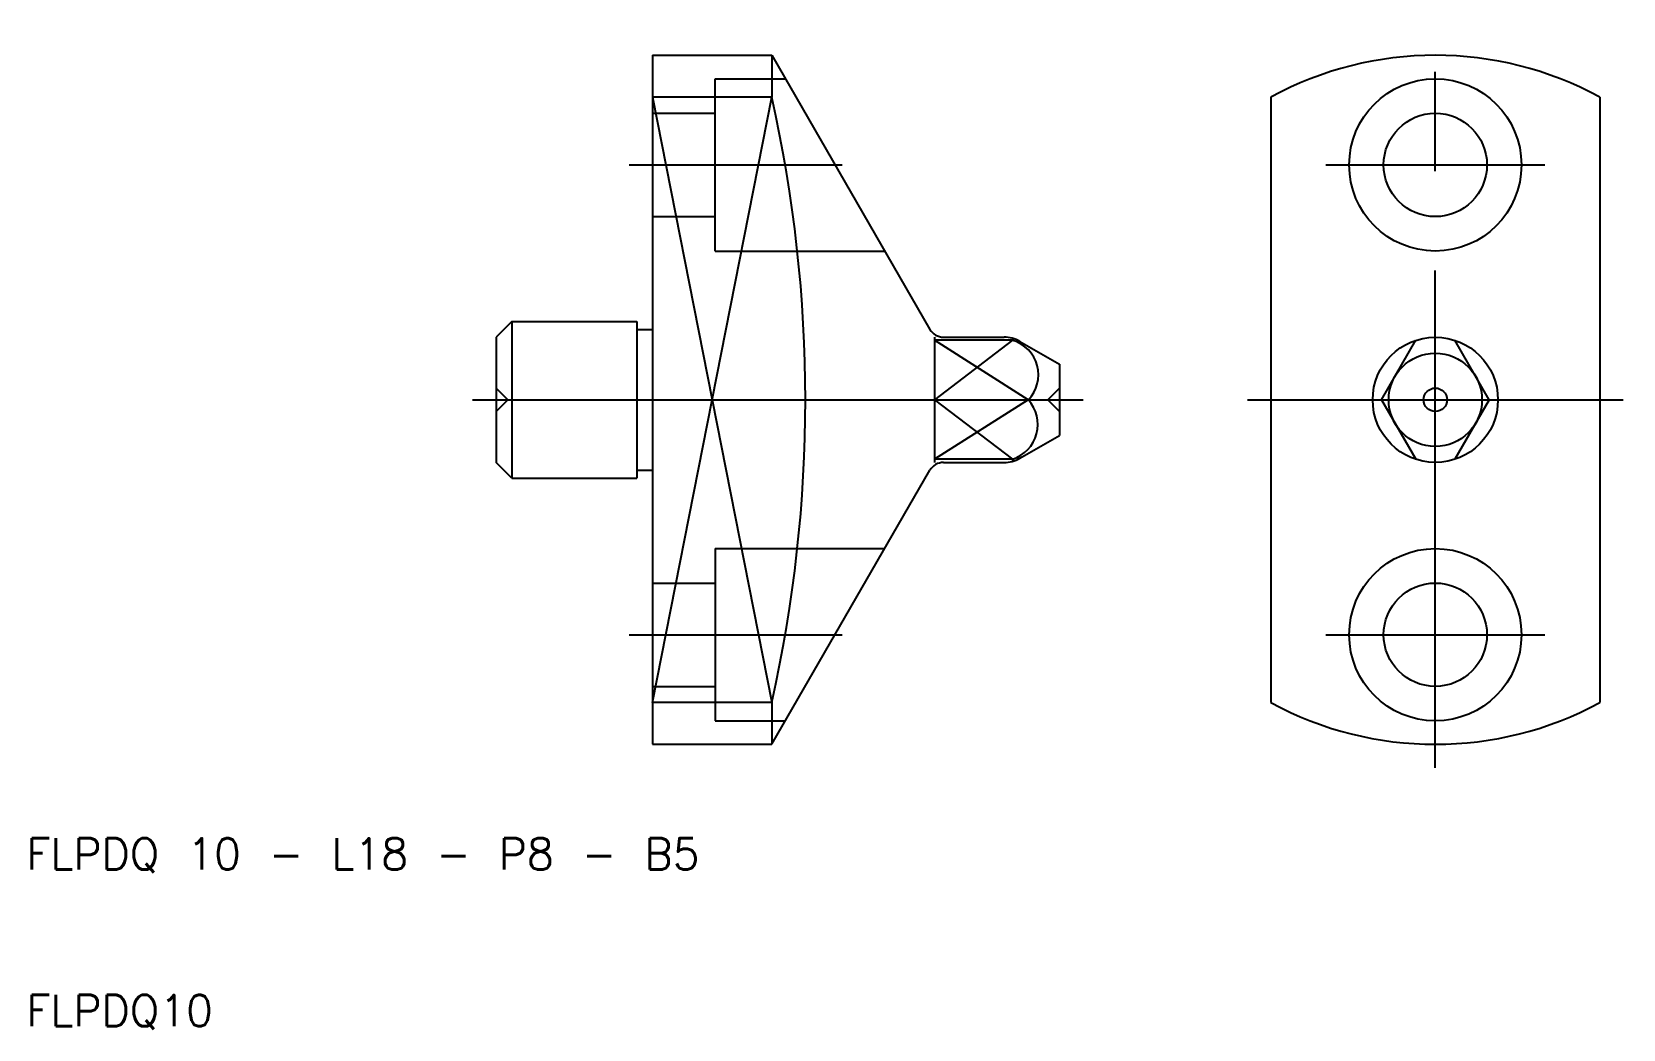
# Model space of a CAD drawing. Extents: x 10 to 112, y 10 to 74.
import ezdxf

# ---------------------------------------------------------------- set-up
doc = ezdxf.new("R2010")
doc.units = 0
doc.linetypes.add('CENTER', pattern=[50.8, 31.75, -6.35, 6.35, -6.35])
doc.linetypes.add('DASHED', pattern=[19.05, 12.7, -6.35])
doc.layers.get('0').update_dxf_attribs({"linetype": 'CONTINUOUS'})
doc.layers.add('5', color=7, linetype='CONTINUOUS')
doc.layers.add('CENTER', color=1, linetype='CENTER')
doc.styles.get("Standard").update_dxf_attribs({"font": 'txt.shx'})

msp = doc.modelspace()

# ---------------------------------------------------------------- linework, layer by layer
for p, q in [((50, 72), (50, 54.5)), ((50, 72), (57.61, 72)), ((57.61, 72), (57.61, 69.33)), ((57.61, 72), (57.61, 69.33)), ((57.61, 72), (67.71, 54.5)), ((89.5, 69.33), (89.5, 30.67)), ((110.5, 69.33), (110.5, 30.67)), ((41, 55), (40, 54)), ((41, 55), (41, 45)), ((41, 55), (49, 55)), ((49, 55), (49, 54.5)), ((40, 54), (40, 46)), ((49, 54.5), (50, 54.5)), ((49, 54.5), (49, 45.5)), ((50, 54.5), (50, 45.5)), ((68, 54), (68, 46)), ((68.58, 54), (72.46, 54)), ((73, 53.93), (73, 53.8)), ((73, 53.8), (68, 53.8)), ((73.46, 53.73), (76, 52.27)), ((96.56, 50), (98.75, 53.8)), ((103.44, 50), (101.25, 53.8)), ((76, 52.27), (76, 47.73)), ((68, 50), (74, 50)), ((96.56, 50), (98.75, 46.2)), ((103.44, 50), (101.25, 46.2)), ((73.46, 46.27), (76, 47.73)), ((41, 45), (40, 46)), ((73, 46.2), (68, 46.2)), ((68.58, 46), (72.46, 46)), ((73, 46.2), (73, 46.07)), ((41, 45), (49, 45)), ((49, 45.5), (50, 45.5)), ((49, 45.5), (49, 45)), ((50, 45.5), (50, 28)), ((57.61, 28), (67.71, 45.5)), ((57.61, 30.67), (57.61, 28)), ((50, 28), (57.61, 28))]:
    msp.add_line(p, q)
at = {"color": 3, "linetype": 'DASHED'}
for p, q in [((54, 70.5), (58.47, 70.5)), ((54, 59.5), (54, 70.5)), ((50, 68.3), (54, 68.3)), ((50, 61.7), (54, 61.7)), ((54, 59.5), (64.82, 59.5)), ((40, 50.75), (40.75, 50)), ((40.75, 50), (40, 49.25)), ((76, 50.75), (75.25, 50)), ((75.25, 50), (76, 49.25)), ((54, 40.5), (64.82, 40.5)), ((54, 40.5), (54, 29.5)), ((50, 38.3), (54, 38.3)), ((50, 31.7), (54, 31.7)), ((54, 29.5), (58.47, 29.5))]:
    msp.add_line(p, q, dxfattribs=at)
at = {"color": 3}
for p, q in [((50, 30.67), (57.61, 69.33)), ((50, 69.33), (57.61, 30.67)), ((73, 53.8), (68, 50)), ((74, 50), (68, 53.8)), ((74, 50), (68, 46.2)), ((68, 50), (73, 46.2))]:
    msp.add_line(p, q, dxfattribs=at)
for centre, radius in [((100, 65), 5.5), ((100, 65), 3.3), ((100, 50), 4), ((100, 50), 2.98), ((100, 50), 0.75), ((100, 35), 5.5), ((100, 35), 3.3)]:
    msp.add_circle(centre, radius)
for centre, radius, start, end in [((100, 50), 22, 61.4926, 118.5074), ((68.58, 55), 1, 210, 270), ((72.46, 52), 2, 60, 90), ((72.36, 51.6), 2.29, 315.7872, 73.7023), ((72.25, 48.43), 2.35, 288.6771, 41.8334), ((68.58, 45), 1, 90, 150), ((72.46, 48), 2, 270, 300), ((100, 50), 22, 241.4926, 298.5074)]:
    msp.add_arc(centre, radius, start, end)
at = {"layer": '5'}
for p, q in [((57.61, 69.33), (50, 69.33)), ((57.61, 30.67), (50, 30.67))]:
    msp.add_line(p, q, dxfattribs=at)
msp.add_arc((-28.24, 50), 88, 347.3092, 12.6908, dxfattribs=at)
at = {"layer": 'CENTER'}
for p, q in [((100, 26.5), (100, 73.5)), ((48.5, 65), (62.11, 65)), ((93, 65), (107, 65)), ((38.5, 50), (68, 50)), ((74, 50), (77.5, 50)), ((88, 50), (112, 50)), ((48.5, 35), (62.11, 35)), ((93, 35), (107, 35))]:
    msp.add_line(p, q, dxfattribs=at)

# ---------------------------------------------------------------- texts
for s, p in [('FLPDQ 10 - L18 - P8 - B5', (10, 20)), ('FLPDQ10', (10, 10))]:
    msp.add_text(s, height=2).set_placement(p)

doc.saveas('drawing.dxf')
